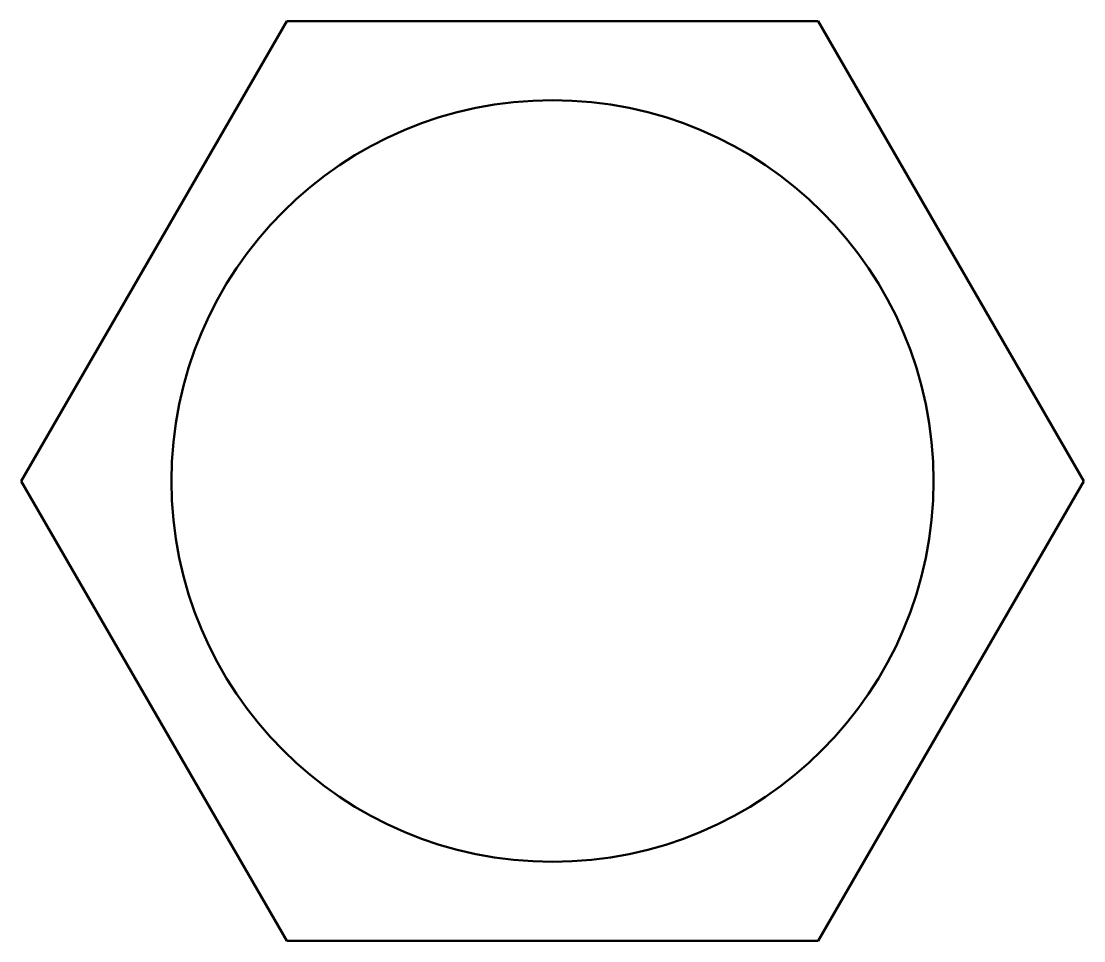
# Model space of a CAD drawing. Header units: millimetres. Extents: x 0 to 229, y 0 to 198.
import ezdxf

# ---------------------------------------------------------------- set-up
doc = ezdxf.new("R2010")
doc.units = ezdxf.units.MM
doc.layers.add('IV_INTERIOR_PROFILES', color=7, linetype='Continuous', lineweight=50)
doc.layers.add('IV_OUTER_PROFILE', color=7, linetype='Continuous', lineweight=50)

msp = doc.modelspace()

# ---------------------------------------------------------------- linework, layer by layer
at = {"layer": 'IV_INTERIOR_PROFILES'}
msp.add_circle((114.32, 99), 82, dxfattribs=at)
at = {"layer": 'IV_OUTER_PROFILE'}
for p, q in [((0, 99), (57.16, 198)), ((57.16, 198), (171.47, 198)), ((171.47, 198), (228.63, 99)), ((57.16, 0), (0, 99)), ((228.63, 99), (171.47, 0)), ((171.47, 0), (57.16, 0))]:
    msp.add_line(p, q, dxfattribs=at)

doc.saveas('drawing.dxf')
